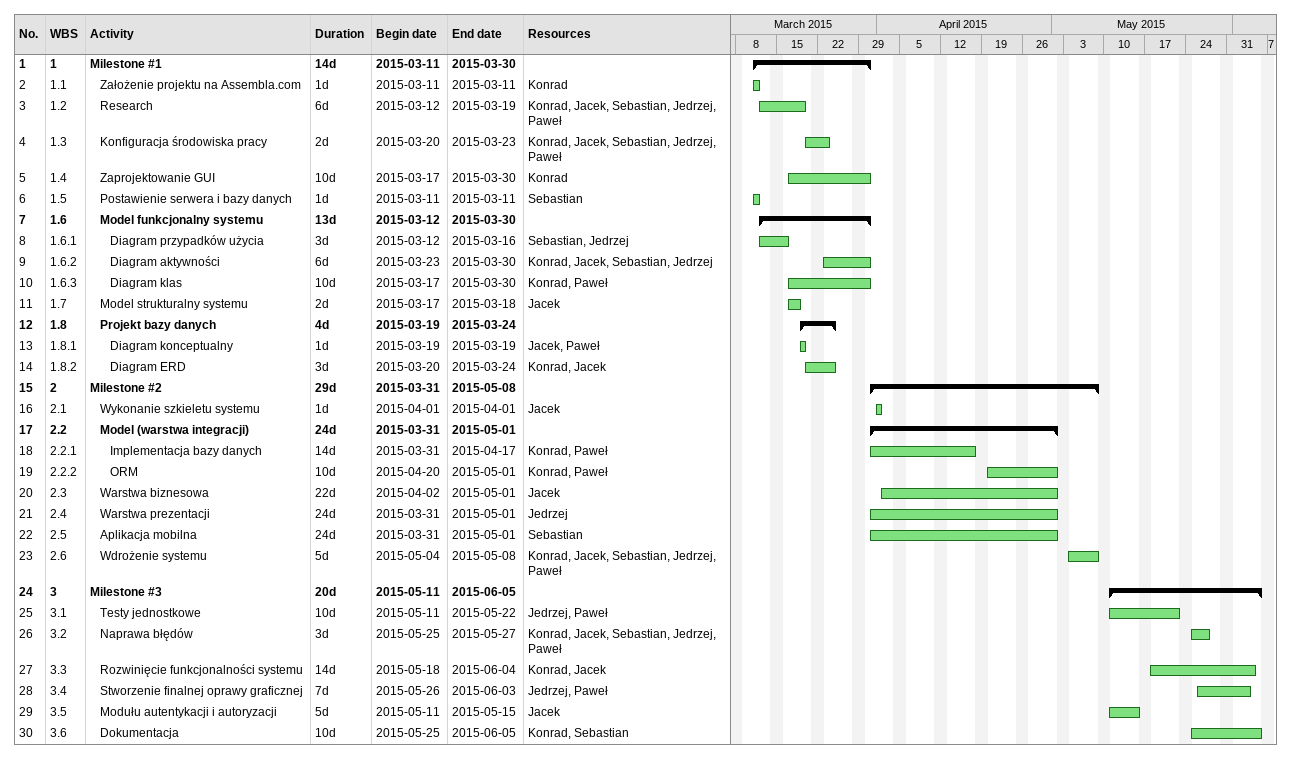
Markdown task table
| ID | WBS | Task | Duration | Start | Finish | Resources |
|---|---|---|---|---|---|---|
| 1 | 1 | **Milestone #1** | 14d | 2015-03-11 | 2015-03-30 |  |
| 2 | 1.1 | Założenie projektu na Assembla.com | 1d | 2015-03-11 | 2015-03-11 | Konrad |
| 3 | 1.2 | Research | 6d | 2015-03-12 | 2015-03-19 | Konrad, Jacek, Sebastian, Jedrzej, Paweł |
| 4 | 1.3 | Konfiguracja środowiska pracy | 2d | 2015-03-20 | 2015-03-23 | Konrad, Jacek, Sebastian, Jedrzej, Paweł |
| 5 | 1.4 | Zaprojektowanie GUI | 10d | 2015-03-17 | 2015-03-30 | Konrad |
| 6 | 1.5 | Postawienie serwera i bazy danych | 1d | 2015-03-11 | 2015-03-11 | Sebastian |
| 7 | 1.6 | **Model funkcjonalny systemu** | 13d | 2015-03-12 | 2015-03-30 |  |
| 8 | 1.6.1 | Diagram przypadków użycia | 3d | 2015-03-12 | 2015-03-16 | Sebastian, Jedrzej |
| 9 | 1.6.2 | Diagram aktywności | 6d | 2015-03-23 | 2015-03-30 | Konrad, Jacek, Sebastian, Jedrzej |
| 10 | 1.6.3 | Diagram klas | 10d | 2015-03-17 | 2015-03-30 | Konrad, Paweł |
| 11 | 1.7 | Model strukturalny systemu | 2d | 2015-03-17 | 2015-03-18 | Jacek |
| 12 | 1.8 | **Projekt bazy danych** | 4d | 2015-03-19 | 2015-03-24 |  |
| 13 | 1.8.1 | Diagram konceptualny | 1d | 2015-03-19 | 2015-03-19 | Jacek, Paweł |
| 14 | 1.8.2 | Diagram ERD | 3d | 2015-03-20 | 2015-03-24 | Konrad, Jacek |
| 15 | 2 | **Milestone #2** | 29d | 2015-03-31 | 2015-05-08 |  |
| 16 | 2.1 | Wykonanie szkieletu systemu | 1d | 2015-04-01 | 2015-04-01 | Jacek |
| 17 | 2.2 | **Model (warstwa integracji)** | 24d | 2015-03-31 | 2015-05-01 |  |
| 18 | 2.2.1 | Implementacja bazy danych | 14d | 2015-03-31 | 2015-04-17 | Konrad, Paweł |
| 19 | 2.2.2 | ORM | 10d | 2015-04-20 | 2015-05-01 | Konrad, Paweł |
| 20 | 2.3 | Warstwa biznesowa | 22d | 2015-04-02 | 2015-05-01 | Jacek |
| 21 | 2.4 | Warstwa prezentacji | 24d | 2015-03-31 | 2015-05-01 | Jedrzej |
| 22 | 2.5 | Aplikacja mobilna | 24d | 2015-03-31 | 2015-05-01 | Sebastian |
| 23 | 2.6 | Wdrożenie systemu | 5d | 2015-05-04 | 2015-05-08 | Konrad, Jacek, Sebastian, Jedrzej, Paweł |
| 24 | 3 | **Milestone #3** | 20d | 2015-05-11 | 2015-06-05 |  |
| 25 | 3.1 | Testy jednostkowe | 10d | 2015-05-11 | 2015-05-22 | Jedrzej, Paweł |
| 26 | 3.2 | Naprawa błędów | 3d | 2015-05-25 | 2015-05-27 | Konrad, Jacek, Sebastian, Jedrzej, Paweł |
| 27 | 3.3 | Rozwinięcie funkcjonalności systemu | 14d | 2015-05-18 | 2015-06-04 | Konrad, Jacek |
| 28 | 3.4 | Stworzenie finalnej oprawy graficznej | 7d | 2015-05-26 | 2015-06-03 | Jedrzej, Paweł |
| 29 | 3.5 | Modułu autentykacji i autoryzacji | 5d | 2015-05-11 | 2015-05-15 | Jacek |
| 30 | 3.6 | Dokumentacja | 10d | 2015-05-25 | 2015-06-05 | Konrad, Sebastian |
